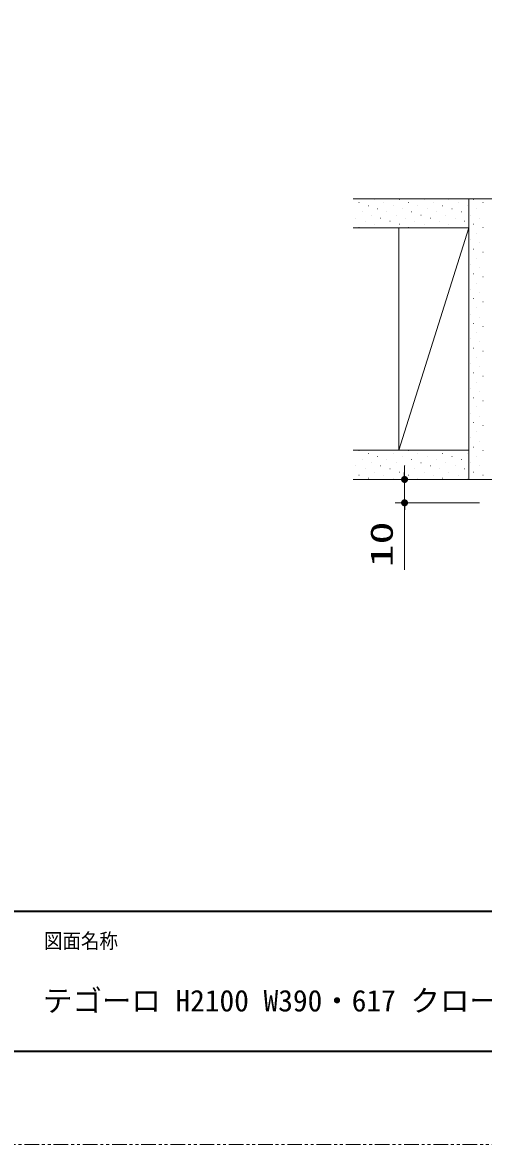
# Model space of a CAD drawing. Units: millimetres, scale not verified. Extents: x -1306 to 1306, y -607 to 607.
# Drawn here: x -882.6 to -685.3, y -594 to -113.5 of the extents above; entities that cross this region are included whole.
import ezdxf
from ezdxf.enums import TextEntityAlignment as Align

# ---------------------------------------------------------------- set-up
doc = ezdxf.new("R2010")
doc.units = ezdxf.units.MM
doc.header["$LTSCALE"] = 5
doc.header["$PDMODE"] = 32
doc.header["$PDSIZE"] = 2.5
doc.linetypes.add('USER1', pattern=[2.5, 1.25, -0.25, 0.25, -0.25, 0.25, -0.25])
for name, color, linetype, lineweight in [('0-2_線(黄)', 2, 'Continuous', 15), ('0-5_寸法線', 3, 'Continuous', 13), ('0-6_0', 4, 'Continuous', 25), ('0-7_DEFPOINTS', 7, 'Continuous', 5), ('0-8_ハッチング', 6, 'Continuous', 9), ('0-D_陰線', 4, 'USER1', 9), ('0-E_図面枠', 7, 'Continuous', 35)]:
    doc.layers.add(name, color=color, linetype=linetype, lineweight=lineweight)
doc.styles.add('ＭＳ ゴシック', font='')
doc.styles.get('ＭＳ ゴシック').set_extended_font_data('MS Gothic')

# ---------------------------------------------------------------- blocks, each defined once
blk = doc.blocks.new('_DOT')
at = {"layer": '0-6_0', "color": 3}
blk.add_line((-2.5, 0), (-5, 0), dxfattribs=at)
for points in [[(0, 0), (-2.5, 0), (-2.48, 0.313)], [(0, 0), (-2.48, -0.313), (-2.5, 0)], [(0, 0), (-2.48, 0.313), (-2.421, 0.622)], [(0, 0), (-2.421, -0.622), (-2.48, -0.313)], [(0, 0), (-2.421, 0.622), (-2.324, 0.92)], [(0, 0), (-2.324, -0.92), (-2.421, -0.622)], [(0, 0), (-2.324, 0.92), (-2.191, 1.204)], [(0, 0), (-2.191, -1.204), (-2.324, -0.92)], [(0, 0), (-2.191, 1.204), (-2.023, 1.469)], [(0, 0), (-2.023, -1.469), (-2.191, -1.204)], [(0, 0), (-2.023, 1.469), (-1.822, 1.711)], [(0, 0), (-1.822, -1.711), (-2.023, -1.469)], [(0, 0), (-1.822, 1.711), (-1.594, 1.926)], [(0, 0), (-1.594, -1.926), (-1.822, -1.711)], [(0, 0), (-1.594, 1.926), (-1.34, 2.111)], [(0, 0), (-1.34, -2.111), (-1.594, -1.926)], [(0, 0), (-1.34, 2.111), (-1.064, 2.262)], [(0, 0), (-1.064, -2.262), (-1.34, -2.111)], [(0, 0), (-1.064, 2.262), (-0.773, 2.378)], [(0, 0), (-0.773, -2.378), (-1.064, -2.262)], [(0, 0), (-0.773, 2.378), (-0.468, 2.456)], [(0, 0), (-0.468, -2.456), (-0.773, -2.378)], [(0, 0), (-0.468, 2.456), (-0.157, 2.495)], [(0, 0), (-0.157, -2.495), (-0.468, -2.456)], [(0, 0), (-0.157, 2.495), (0.157, 2.495)], [(0, 0), (0.157, -2.495), (-0.157, -2.495)], [(0, 0), (0.157, 2.495), (0.468, 2.456)], [(0, 0), (0.468, 2.456), (0.773, 2.378)], [(0, 0), (0.773, 2.378), (1.064, 2.262)], [(0, 0), (1.064, 2.262), (1.34, 2.111)], [(0, 0), (1.34, 2.111), (1.594, 1.926)], [(0, 0), (1.594, 1.926), (1.822, 1.711)], [(0, 0), (1.822, 1.711), (2.023, 1.469)], [(0, 0), (2.023, 1.469), (2.191, 1.204)], [(0, 0), (2.191, 1.204), (2.324, 0.92)], [(0, 0), (2.324, 0.92), (2.421, 0.622)], [(0, 0), (2.421, 0.622), (2.48, 0.313)], [(0, 0), (2.48, 0.313), (2.5, 0)], [(0, 0), (0.468, -2.456), (0.157, -2.495)], [(0, 0), (0.773, -2.378), (0.468, -2.456)], [(0, 0), (1.064, -2.262), (0.773, -2.378)], [(0, 0), (1.34, -2.111), (1.064, -2.262)], [(0, 0), (1.594, -1.926), (1.34, -2.111)], [(0, 0), (1.822, -1.711), (1.594, -1.926)], [(0, 0), (2.023, -1.469), (1.822, -1.711)], [(0, 0), (2.191, -1.204), (2.023, -1.469)], [(0, 0), (2.324, -0.92), (2.191, -1.204)], [(0, 0), (2.421, -0.622), (2.324, -0.92)], [(0, 0), (2.48, -0.313), (2.421, -0.622)], [(0, 0), (2.5, 0), (2.48, -0.313)]]:
    blk.add_solid(points, dxfattribs=at)

msp = doc.modelspace()

# ---------------------------------------------------------------- linework, layer by layer
at = {"layer": '0-2_線(黄)'}
for p, q in [((-741.022, -188.996), (-679.046, -188.996)), ((-691.546, -309.188), (-691.546, -188.996)), ((-741.022, -201.496), (-691.546, -201.496)), ((-721.546, -201.496), (-721.546, -296.688)), ((-691.546, -201.496), (-721.546, -296.688)), ((-741.022, -296.688), (-691.546, -296.688)), ((-741.022, -309.188), (-679.046, -309.188))]:
    msp.add_line(p, q, dxfattribs=at)
at = {"layer": '0-5_寸法線'}
for p, q in [((-719.046, -306.188), (-719.046, -303.188)), ((-687.046, -309.188), (-723.046, -309.188)), ((-719.046, -309.188), (-719.046, -319.188)), ((-687.046, -319.188), (-723.046, -319.188)), ((-719.046, -322.188), (-719.046, -347.95))]:
    msp.add_line(p, q, dxfattribs=at)
at = {"layer": '0-7_DEFPOINTS'}
msp.add_point((-719.046, -319.188), dxfattribs=at)
at = {"layer": '0-8_ハッチング'}
for p, q in [((-738.563, -190.653), (-738.513, -190.653)), ((-734.586, -191.979), (-734.536, -191.979)), ((-731.934, -189.327), (-731.884, -189.327)), ((-727.957, -190.653), (-727.907, -190.653)), ((-723.979, -191.979), (-723.929, -191.979)), ((-721.327, -189.327), (-721.277, -189.327)), ((-717.35, -190.653), (-717.3, -190.653)), ((-713.372, -191.979), (-713.322, -191.979)), ((-710.721, -189.327), (-710.671, -189.327)), ((-706.743, -190.653), (-706.693, -190.653)), ((-702.766, -191.979), (-702.716, -191.979)), ((-700.114, -189.327), (-700.064, -189.327)), ((-696.137, -190.653), (-696.087, -190.653)), ((-692.159, -191.979), (-692.109, -191.979)), ((-689.508, -189.327), (-689.458, -189.327)), ((-685.53, -190.653), (-685.48, -190.653)), ((-737.237, -194.631), (-737.187, -194.631)), ((-733.26, -195.956), (-733.21, -195.956)), ((-730.608, -193.305), (-730.558, -193.305)), ((-726.631, -194.631), (-726.581, -194.631)), ((-722.653, -195.956), (-722.603, -195.956)), ((-720.002, -193.305), (-719.952, -193.305)), ((-716.024, -194.631), (-715.974, -194.631)), ((-712.047, -195.956), (-711.997, -195.956)), ((-709.395, -193.305), (-709.345, -193.305)), ((-705.418, -194.631), (-705.368, -194.631)), ((-701.44, -195.956), (-701.39, -195.956)), ((-698.788, -193.305), (-698.738, -193.305)), ((-694.811, -194.631), (-694.761, -194.631)), ((-690.833, -195.956), (-690.783, -195.956)), ((-688.182, -193.305), (-688.132, -193.305)), ((-739.889, -197.282), (-739.839, -197.282)), ((-738.563, -201.26), (-738.513, -201.26)), ((-735.912, -198.608), (-735.862, -198.608)), ((-731.934, -199.934), (-731.884, -199.934)), ((-729.282, -197.282), (-729.232, -197.282)), ((-727.957, -201.26), (-727.907, -201.26)), ((-725.305, -198.608), (-725.255, -198.608)), ((-721.327, -199.934), (-721.277, -199.934)), ((-718.676, -197.282), (-718.626, -197.282)), ((-717.35, -201.26), (-717.3, -201.26)), ((-714.698, -198.608), (-714.648, -198.608)), ((-710.721, -199.934), (-710.671, -199.934)), ((-708.069, -197.282), (-708.019, -197.282)), ((-706.743, -201.26), (-706.693, -201.26)), ((-704.092, -198.608), (-704.042, -198.608)), ((-700.114, -199.934), (-700.064, -199.934)), ((-697.463, -197.282), (-697.413, -197.282)), ((-696.137, -201.26), (-696.087, -201.26)), ((-693.485, -198.608), (-693.435, -198.608)), ((-689.508, -199.934), (-689.458, -199.934)), ((-686.856, -197.282), (-686.806, -197.282)), ((-685.53, -201.26), (-685.48, -201.26)), ((-690.833, -206.563), (-690.783, -206.563)), ((-688.182, -203.911), (-688.132, -203.911)), ((-689.508, -210.54), (-689.458, -210.54)), ((-686.856, -207.889), (-686.806, -207.889)), ((-688.182, -214.518), (-688.132, -214.518)), ((-685.53, -211.866), (-685.48, -211.866)), ((-690.833, -217.17), (-690.783, -217.17)), ((-686.856, -218.495), (-686.806, -218.495)), ((-689.508, -221.147), (-689.458, -221.147)), ((-688.182, -225.125), (-688.132, -225.125)), ((-685.53, -222.473), (-685.48, -222.473)), ((-690.833, -227.776), (-690.783, -227.776)), ((-686.856, -229.102), (-686.806, -229.102)), ((-689.508, -231.754), (-689.458, -231.754)), ((-685.53, -233.079), (-685.48, -233.079)), ((-690.833, -238.383), (-690.783, -238.383)), ((-688.182, -235.731), (-688.132, -235.731)), ((-686.856, -239.709), (-686.806, -239.709)), ((-689.508, -242.36), (-689.458, -242.36)), ((-685.53, -243.686), (-685.48, -243.686)), ((-690.833, -248.989), (-690.783, -248.989)), ((-688.182, -246.338), (-688.132, -246.338)), ((-689.508, -252.967), (-689.458, -252.967)), ((-686.856, -250.315), (-686.806, -250.315)), ((-685.53, -254.293), (-685.48, -254.293)), ((-688.182, -256.944), (-688.132, -256.944)), ((-690.833, -259.596), (-690.783, -259.596)), ((-689.508, -263.573), (-689.458, -263.573)), ((-686.856, -260.922), (-686.806, -260.922)), ((-688.182, -267.551), (-688.132, -267.551)), ((-685.53, -264.899), (-685.48, -264.899)), ((-690.833, -270.203), (-690.783, -270.203)), ((-686.856, -271.528), (-686.806, -271.528)), ((-689.508, -274.18), (-689.458, -274.18)), ((-688.182, -278.158), (-688.132, -278.158)), ((-685.53, -275.506), (-685.48, -275.506)), ((-690.833, -280.809), (-690.783, -280.809)), ((-686.856, -282.135), (-686.806, -282.135)), ((-689.508, -284.787), (-689.458, -284.787)), ((-685.53, -286.112), (-685.48, -286.112)), ((-690.833, -291.416), (-690.783, -291.416)), ((-688.182, -288.764), (-688.132, -288.764)), ((-686.856, -292.742), (-686.806, -292.742)), ((-738.563, -296.719), (-738.513, -296.719)), ((-727.957, -296.719), (-727.907, -296.719)), ((-717.35, -296.719), (-717.3, -296.719)), ((-706.743, -296.719), (-706.693, -296.719)), ((-696.137, -296.719), (-696.087, -296.719)), ((-689.508, -295.393), (-689.458, -295.393)), ((-685.53, -296.719), (-685.48, -296.719)), ((-737.237, -300.697), (-737.187, -300.697)), ((-734.586, -298.045), (-734.536, -298.045)), ((-733.26, -302.022), (-733.21, -302.022)), ((-730.608, -299.371), (-730.558, -299.371)), ((-726.631, -300.697), (-726.581, -300.697)), ((-723.979, -298.045), (-723.929, -298.045)), ((-722.653, -302.022), (-722.603, -302.022)), ((-720.002, -299.371), (-719.952, -299.371)), ((-716.024, -300.697), (-715.974, -300.697)), ((-713.372, -298.045), (-713.322, -298.045)), ((-712.047, -302.022), (-711.997, -302.022)), ((-709.395, -299.371), (-709.345, -299.371)), ((-705.418, -300.697), (-705.368, -300.697)), ((-702.766, -298.045), (-702.716, -298.045)), ((-701.44, -302.022), (-701.39, -302.022)), ((-698.788, -299.371), (-698.738, -299.371)), ((-694.811, -300.697), (-694.761, -300.697)), ((-692.159, -298.045), (-692.109, -298.045)), ((-690.833, -302.022), (-690.783, -302.022)), ((-688.182, -299.371), (-688.132, -299.371)), ((-739.889, -303.348), (-739.839, -303.348)), ((-738.563, -307.326), (-738.513, -307.326)), ((-735.912, -304.674), (-735.862, -304.674)), ((-731.934, -306), (-731.884, -306)), ((-729.282, -303.348), (-729.232, -303.348)), ((-727.957, -307.326), (-727.907, -307.326)), ((-725.305, -304.674), (-725.255, -304.674)), ((-721.327, -306), (-721.277, -306)), ((-718.676, -303.348), (-718.626, -303.348)), ((-717.35, -307.326), (-717.3, -307.326)), ((-714.698, -304.674), (-714.648, -304.674)), ((-710.721, -306), (-710.671, -306)), ((-708.069, -303.348), (-708.019, -303.348)), ((-706.743, -307.326), (-706.693, -307.326)), ((-704.092, -304.674), (-704.042, -304.674)), ((-700.114, -306), (-700.064, -306)), ((-697.463, -303.348), (-697.413, -303.348)), ((-696.137, -307.326), (-696.087, -307.326)), ((-693.485, -304.674), (-693.435, -304.674)), ((-689.508, -306), (-689.458, -306)), ((-686.856, -303.348), (-686.806, -303.348)), ((-685.53, -307.326), (-685.48, -307.326)), ((-734.586, -308.652), (-734.536, -308.652)), ((-723.979, -308.652), (-723.929, -308.652)), ((-713.372, -308.652), (-713.322, -308.652)), ((-702.766, -308.652), (-702.716, -308.652)), ((-692.159, -308.652), (-692.109, -308.652))]:
    msp.add_line(p, q, dxfattribs=at)
at = {"layer": '0-D_陰線'}
msp.add_line((387.036, -594), (-1292.964, -594), dxfattribs=at)
at = {"layer": '0-E_図面枠'}
msp.add_line((-1252.964, -494), (347.036, -494), dxfattribs=at)
msp.add_lwpolyline([(-1252.964, -554), (347.036, -554), (347.036, 554), (-1252.964, 554)], close=True, dxfattribs=at)

# ---------------------------------------------------------------- block references
at = {"layer": '0-5_寸法線', "xscale": 0.6, "yscale": 0.6}
for p, rotation in [((-719.046, -309.188), 270), ((-719.046, -319.188), 90)]:
    msp.add_blockref('_DOT', p, dxfattribs=dict(at, rotation=rotation))

# ---------------------------------------------------------------- texts
at = {"layer": '0-5_寸法線', "style": 'ＭＳ ゴシック', "width": 1.5}
msp.add_text('10', height=9.604, rotation=90, dxfattribs=at).set_placement((-721.195, -346.807), align=Align.BOTTOM_LEFT)
at = {"layer": '0-E_図面枠', "style": 'ＭＳ ゴシック', "width": 0.9}
msp.add_text('図面名称', height=6.452, dxfattribs=at).set_placement((-873.367, -511.963), align=Align.BOTTOM_LEFT)
at = {"layer": '0-E_図面枠', "style": 'ＭＳ ゴシック'}
msp.add_text('テゴーロ H2100 W390・617 クローゼットドア 開き戸 片開き 図面', height=9.236, dxfattribs=at).set_placement((-873.76, -539.776), align=Align.BOTTOM_LEFT)

doc.saveas('drawing.dxf')
